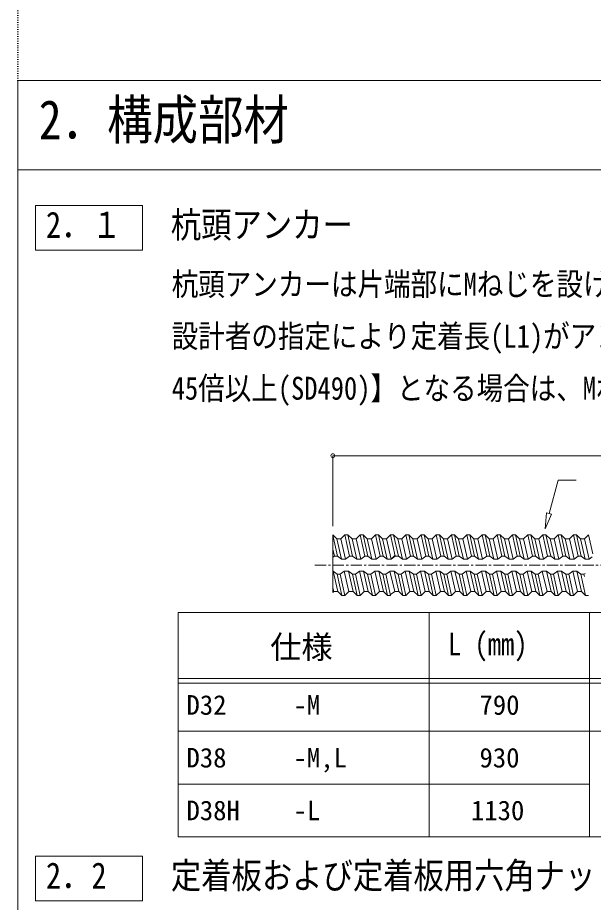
# Model space of a CAD drawing. Units: millimetres, scale not verified. Extents: x -29700 to 29700, y -21000 to 21000.
# Drawn here: x 900 to 7354, y -10259 to -346 of the extents above; entities that cross this region are included whole.
import ezdxf
from ezdxf.enums import TextEntityAlignment as Align

# ---------------------------------------------------------------- set-up
doc = ezdxf.new("R2010")
doc.units = ezdxf.units.MM
doc.header["$LTSCALE"] = 100
doc.linetypes.add('USER1', pattern=[0.26, 0.01, -0.25])
doc.linetypes.add('USER2', pattern=[2, 1.25, -0.25, 0.25, -0.25])
doc.layers.add('0-1_01_TITLE', color=7, linetype='Continuous')
doc.layers.add('0-4_02_TEXT', color=7, linetype='Continuous')
for name, color, linetype, lineweight in [('0-2_07_DOT', 4, 'USER1', 18), ('0-5_05_SUNPOU', 3, 'Continuous', 18), ('0-6_03_ZU', 2, 'Continuous', 18), ('0-7_06_HYOU', 7, 'Continuous', 15), ('0-8_00_WAKU', 9, 'Continuous', 18), ('0-9_08_CENTER', 1, 'USER2', 18), ('0-A_09_KAKOMI', 7, 'Continuous', 15)]:
    doc.layers.add(name, color=color, linetype=linetype, lineweight=lineweight)
doc.styles.add('ＭＳ ゴシック', font='')
doc.styles.get('ＭＳ ゴシック').set_extended_font_data('MS Gothic')

msp = doc.modelspace()

# ---------------------------------------------------------------- linework, layer by layer
at = {"layer": '0-2_07_DOT'}
msp.add_line((900, -1050), (900, 15550), dxfattribs=at)
at = {"layer": '0-5_05_SUNPOU'}
for p, q in [((4433.3, -6044.4), (4433.3, -5254.6)), ((4433.3, -5254.6), (10859, -5254.6))]:
    msp.add_line(p, q, dxfattribs=at)
msp.add_lwpolyline([(6858.9, -5903.9), (6959.7, -5529.3), (7162.7, -5529.3)], dxfattribs=at)
msp.add_lwpolyline([(6886.3, -5911.3), (6812.8, -6072.8), (6829.9, -5896.2)], close=True, dxfattribs=at)
msp.add_circle((4433.3, -5254.6), 21.9, dxfattribs=at)
at = {"layer": '0-6_03_ZU'}
for p, q in [((4433.3, -6140.9), (4477.8, -6185.4)), ((4433.3, -6140.9), (4433.3, -6787.8)), ((4433.3, -6144.4), (4484.7, -6379)), ((4568.9, -6139.9), (4523.3, -6185.4)), ((4603, -6139.9), (4568.9, -6139.9)), ((4568.9, -6139.9), (4621.3, -6379)), ((4603, -6139.9), (4648.6, -6185.4)), ((4603, -6139.9), (4655.5, -6379)), ((4739.7, -6139.9), (4694.1, -6185.4)), ((4773.8, -6139.9), (4739.7, -6139.9)), ((4739.7, -6139.9), (4792.1, -6379)), ((4773.8, -6139.9), (4819.4, -6185.4)), ((4773.8, -6139.9), (4826.3, -6379)), ((4910.4, -6139.9), (4864.9, -6185.4)), ((4944.6, -6139.9), (4910.4, -6139.9)), ((4910.4, -6139.9), (4962.9, -6379)), ((4944.6, -6139.9), (4990.1, -6185.4)), ((4944.6, -6139.9), (4997, -6379)), ((5081.2, -6139.9), (5035.7, -6185.4)), ((5081.1, -6139.9), (5133.6, -6379)), ((5115.2, -6139.9), (5160.7, -6185.4)), ((5115.2, -6139.9), (5167.7, -6379)), ((5251.9, -6139.9), (5304.3, -6379)), ((5286, -6139.9), (5331.5, -6185.4)), ((5286, -6139.9), (5338.5, -6379)), ((5422.7, -6139.9), (5475.1, -6379)), ((5456.8, -6139.9), (5502.4, -6185.4)), ((5456.8, -6139.9), (5509.3, -6379)), ((5593.4, -6139.9), (5645.9, -6379)), ((5627.6, -6139.9), (5673.1, -6185.4)), ((5627.6, -6139.9), (5680.1, -6379)), ((5764.2, -6139.9), (5816.7, -6379)), ((5798.4, -6139.9), (5843.9, -6185.4)), ((5798.4, -6139.9), (5850.8, -6379)), ((5935, -6139.9), (5987.5, -6379)), ((5969.1, -6139.9), (6014.7, -6185.4)), ((5969.1, -6139.9), (6021.6, -6379)), ((6105.8, -6139.9), (6158.2, -6379)), ((6139.9, -6139.9), (6185.5, -6185.4)), ((6139.9, -6139.9), (6192.4, -6379)), ((6276.5, -6139.9), (6329, -6379)), ((6310.7, -6139.9), (6356.2, -6185.4)), ((6310.7, -6139.9), (6363.2, -6379)), ((6447.3, -6139.9), (6499.8, -6379)), ((6481.5, -6139.9), (6527, -6185.4)), ((6481.5, -6139.9), (6533.9, -6379)), ((6618.1, -6139.9), (6670.6, -6379)), ((6652.2, -6139.9), (6697.8, -6185.4)), ((6652.2, -6139.9), (6704.7, -6379)), ((6788.9, -6139.9), (6841.3, -6379)), ((6823, -6139.9), (6868.6, -6185.4)), ((6823, -6139.9), (6875.5, -6379)), ((6959.6, -6139.9), (7012.1, -6379)), ((6993.8, -6139.9), (7039.3, -6185.4)), ((6993.8, -6139.9), (7046.3, -6379)), ((7130.4, -6139.9), (7182.9, -6379)), ((7164.6, -6139.9), (7210, -6185.4)), ((7164.6, -6139.9), (7217, -6379)), ((7301.2, -6139.9), (7255.6, -6185.4)), ((7301.2, -6139.9), (7348.6, -6356.1)), ((4477.7, -6185.4), (4523.3, -6185.4)), ((4477.8, -6185.4), (4530.3, -6413.1)), ((4523.3, -6185.4), (4575.8, -6413.1)), ((4648.5, -6185.4), (4694.1, -6185.4)), ((4648.6, -6185.4), (4701, -6413.1)), ((4694.1, -6185.4), (4746.6, -6413.1)), ((4819.4, -6185.4), (4871.8, -6413.1)), ((4819.4, -6185.4), (4864.9, -6185.4)), ((4864.9, -6185.4), (4917.4, -6413.1)), ((4989.9, -6185.4), (5042.5, -6413.1)), ((4989.9, -6185.4), (5035.6, -6185.4)), ((4990.1, -6185.4), (5042.6, -6413.1)), ((4990.1, -6185.4), (5035.7, -6185.4)), ((5035.6, -6185.4), (5088, -6413.1)), ((5035.7, -6185.4), (5088.1, -6413.1)), ((5160.7, -6185.4), (5206.3, -6185.4)), ((5160.7, -6185.4), (5213.3, -6413.1)), ((5206.3, -6185.4), (5258.8, -6413.1)), ((5331.5, -6185.4), (5384, -6413.1)), ((5331.5, -6185.4), (5377.1, -6185.4)), ((5377.1, -6185.4), (5429.6, -6413.1)), ((5502.4, -6185.4), (5554.8, -6413.1)), ((5502.4, -6185.4), (5547.9, -6185.4)), ((5547.9, -6185.4), (5600.4, -6413.1)), ((5673, -6185.4), (5718.7, -6185.4)), ((5673.1, -6185.4), (5725.6, -6413.1)), ((5718.7, -6185.4), (5771.1, -6413.1)), ((5843.8, -6185.4), (5889.4, -6185.4)), ((5843.9, -6185.4), (5896.4, -6413.1)), ((5889.4, -6185.4), (5941.9, -6413.1)), ((6014.7, -6185.4), (6067.1, -6413.1)), ((6014.7, -6185.4), (6060.2, -6185.4)), ((6060.2, -6185.4), (6112.7, -6413.1)), ((6185.5, -6185.4), (6237.9, -6413.1)), ((6185.5, -6185.4), (6231, -6185.4)), ((6231, -6185.4), (6283.5, -6413.1)), ((6356.2, -6185.4), (6408.7, -6413.1)), ((6356.2, -6185.4), (6401.8, -6185.4)), ((6401.8, -6185.4), (6454.2, -6413.1)), ((6527, -6185.4), (6579.5, -6413.1)), ((6527, -6185.4), (6572.5, -6185.4)), ((6572.5, -6185.4), (6625, -6413.1)), ((6697.8, -6185.4), (6750.2, -6413.1)), ((6697.8, -6185.4), (6743.3, -6185.4)), ((6743.3, -6185.4), (6795.8, -6413.1)), ((6868.6, -6185.4), (6921, -6413.1)), ((6868.6, -6185.4), (6914.1, -6185.4)), ((6914.1, -6185.4), (6966.6, -6413.1)), ((7039.3, -6185.4), (7091.8, -6413.1)), ((7039.3, -6185.4), (7084.9, -6185.4)), ((7084.9, -6185.4), (7137.3, -6413.1)), ((7210, -6185.4), (7262.6, -6413.1)), ((7210, -6185.4), (7255.6, -6185.4)), ((7255.6, -6185.4), (7308.1, -6413.1)), ((4433.3, -6300.1), (4450.6, -6379)), ((4433.3, -6392), (4450.6, -6379)), ((4450.6, -6379), (4484.7, -6379)), ((4530.3, -6413.1), (4484.7, -6379)), ((4530.3, -6413.1), (4575.8, -6413.1)), ((4575.8, -6413.1), (4621.3, -6379)), ((4621.3, -6379), (4655.5, -6379)), ((4701, -6413.1), (4655.5, -6379)), ((4701, -6413.1), (4746.6, -6413.1)), ((4746.6, -6413.1), (4792.1, -6379)), ((4792.1, -6379), (4826.3, -6379)), ((4871.8, -6413.1), (4826.3, -6379)), ((4871.8, -6413.1), (4917.4, -6413.1)), ((4917.4, -6413.1), (4962.9, -6379)), ((4962.9, -6379), (4997, -6379)), ((5042.6, -6413.1), (4997, -6379)), ((5042.5, -6413.1), (5088, -6413.1)), ((5042.6, -6413.1), (5088.1, -6413.1)), ((5088, -6413.1), (5133.6, -6379)), ((5133.7, -6367.6), (5088.1, -6413.1)), ((5133.6, -6379), (5167.7, -6379)), ((5213.3, -6413.1), (5167.7, -6379)), ((5213.3, -6413.1), (5258.8, -6413.1)), ((5258.8, -6413.1), (5304.3, -6379)), ((5304.3, -6379), (5338.5, -6379)), ((5384, -6413.1), (5338.5, -6379)), ((5384, -6413.1), (5429.6, -6413.1)), ((5429.6, -6413.1), (5475.1, -6379)), ((5475.1, -6379), (5509.3, -6379)), ((5554.8, -6413.1), (5509.3, -6379)), ((5554.8, -6413.1), (5600.4, -6413.1)), ((5600.4, -6413.1), (5645.9, -6379)), ((5645.9, -6379), (5680.1, -6379)), ((5725.6, -6413.1), (5680.1, -6379)), ((5725.6, -6413.1), (5771.1, -6413.1)), ((5771.1, -6413.1), (5816.7, -6379)), ((5816.7, -6379), (5850.8, -6379)), ((5896.4, -6413.1), (5850.8, -6379)), ((5896.4, -6413.1), (5941.9, -6413.1)), ((5941.9, -6413.1), (5987.5, -6379)), ((5987.5, -6379), (6021.6, -6379)), ((6067.1, -6413.1), (6021.6, -6379)), ((6067.1, -6413.1), (6112.7, -6413.1)), ((6112.7, -6413.1), (6158.2, -6379)), ((6158.2, -6379), (6192.4, -6379)), ((6237.9, -6413.1), (6192.4, -6379)), ((6237.9, -6413.1), (6283.5, -6413.1)), ((6283.5, -6413.1), (6329, -6379)), ((6329, -6379), (6363.2, -6379)), ((6408.7, -6413.1), (6363.2, -6379)), ((6408.7, -6413.1), (6454.2, -6413.1)), ((6454.2, -6413.1), (6499.8, -6379)), ((6499.8, -6379), (6533.9, -6379)), ((6579.5, -6413.1), (6533.9, -6379)), ((6579.5, -6413.1), (6625, -6413.1)), ((6625, -6413.1), (6670.6, -6379)), ((6670.6, -6379), (6704.7, -6379)), ((6750.2, -6413.1), (6704.7, -6379)), ((6750.2, -6413.1), (6795.8, -6413.1)), ((6795.8, -6413.1), (6841.3, -6379)), ((6841.3, -6379), (6875.5, -6379)), ((6921, -6413.1), (6875.5, -6379)), ((6921, -6413.1), (6966.6, -6413.1)), ((6966.6, -6413.1), (7012.1, -6379)), ((7012.1, -6379), (7046.3, -6379)), ((7091.8, -6413.1), (7046.3, -6379)), ((7091.8, -6413.1), (7137.3, -6413.1)), ((7137.3, -6413.1), (7182.9, -6379)), ((7182.9, -6379), (7217, -6379)), ((7262.6, -6413.1), (7217, -6379)), ((7262.6, -6413.1), (7308.1, -6413.1)), ((7308.1, -6413.1), (7342, -6387.7)), ((4433.3, -6549.8), (4436.6, -6549.8)), ((4436.6, -6549.8), (4489.2, -6777.5)), ((4436.6, -6549.8), (4482.2, -6583.9)), ((4482.2, -6583.9), (4534.7, -6823)), ((4482.2, -6583.9), (4516.3, -6583.9)), ((4561.9, -6549.8), (4516.3, -6583.9)), ((4516.3, -6583.9), (4568.9, -6823)), ((4561.9, -6549.8), (4614.4, -6777.5)), ((4561.9, -6549.8), (4607.4, -6549.8)), ((4607.4, -6549.8), (4660, -6777.5)), ((4607.4, -6549.8), (4652.9, -6583.9)), ((4652.9, -6583.9), (4705.5, -6823)), ((4652.9, -6583.9), (4687.1, -6583.9)), ((4732.6, -6549.8), (4687.1, -6583.9)), ((4687.1, -6583.9), (4739.7, -6823)), ((4732.6, -6549.8), (4785.2, -6777.5)), ((4732.6, -6549.8), (4778.2, -6549.8)), ((4778.2, -6549.8), (4830.7, -6777.5)), ((4778.2, -6549.8), (4823.7, -6583.9)), ((4823.7, -6583.9), (4876.3, -6823)), ((4823.7, -6583.9), (4857.9, -6583.9)), ((4903.4, -6549.8), (4857.9, -6583.9)), ((4857.9, -6583.9), (4910.4, -6823)), ((4903.4, -6549.8), (4956, -6777.5)), ((4903.4, -6549.8), (4949, -6549.8)), ((4949, -6549.8), (5001.5, -6777.5)), ((4949, -6549.8), (4994.5, -6583.9)), ((4994.5, -6583.9), (5028.7, -6583.9)), ((5074.2, -6549.8), (5028.7, -6583.9)), ((5028.7, -6583.9), (5081.2, -6823)), ((5074.1, -6549.7), (5126.7, -6777.5)), ((5074.1, -6549.7), (5119.6, -6549.7)), ((5119.6, -6549.7), (5165.2, -6583.9)), ((5119.6, -6549.7), (5172.2, -6777.5)), ((5165.2, -6583.9), (5217.7, -6823)), ((5165.2, -6583.9), (5199.3, -6583.9)), ((5244.9, -6549.7), (5199.3, -6583.9)), ((5199.3, -6583.9), (5251.8, -6823)), ((5244.9, -6549.7), (5297.4, -6777.5)), ((5244.9, -6549.7), (5290.4, -6549.7)), ((5290.4, -6549.7), (5336, -6583.9)), ((5290.4, -6549.7), (5343, -6777.5)), ((5336, -6583.9), (5388.5, -6823)), ((5336, -6583.9), (5370.1, -6583.9)), ((5415.6, -6549.7), (5370.1, -6583.9)), ((5370.1, -6583.9), (5422.6, -6823)), ((5415.6, -6549.7), (5468.2, -6777.5)), ((5415.6, -6549.7), (5461.2, -6549.7)), ((5461.2, -6549.7), (5506.7, -6583.9)), ((5461.2, -6549.7), (5513.7, -6777.5)), ((5506.7, -6583.9), (5559.3, -6823)), ((5506.7, -6583.9), (5540.9, -6583.9)), ((5586.4, -6549.7), (5540.9, -6583.9)), ((5540.9, -6583.9), (5593.4, -6823)), ((5586.4, -6549.7), (5639, -6777.5)), ((5586.4, -6549.7), (5632, -6549.7)), ((5632, -6549.7), (5677.5, -6583.9)), ((5632, -6549.7), (5684.5, -6777.5)), ((5677.5, -6583.9), (5730.1, -6823)), ((5677.5, -6583.9), (5711.7, -6583.9)), ((5757.2, -6549.7), (5711.7, -6583.9)), ((5711.7, -6583.9), (5764.2, -6823)), ((5757.2, -6549.7), (5809.8, -6777.5)), ((5757.2, -6549.7), (5802.7, -6549.7)), ((5802.7, -6549.7), (5848.3, -6583.9)), ((5802.7, -6549.7), (5855.3, -6777.5)), ((5848.3, -6583.9), (5900.8, -6823)), ((5848.3, -6583.9), (5882.4, -6583.9)), ((5928, -6549.7), (5882.4, -6583.9)), ((5882.4, -6583.9), (5935, -6823)), ((5928, -6549.7), (5980.5, -6777.5)), ((5928, -6549.7), (5973.5, -6549.7)), ((5973.5, -6549.7), (6019.1, -6583.9)), ((5973.5, -6549.7), (6026.1, -6777.5)), ((6019.1, -6583.9), (6071.6, -6823)), ((6019.1, -6583.9), (6053.2, -6583.9)), ((6098.7, -6549.7), (6053.2, -6583.9)), ((6053.2, -6583.9), (6105.8, -6823)), ((6098.7, -6549.7), (6151.3, -6777.5)), ((6098.7, -6549.7), (6144.3, -6549.7)), ((6144.3, -6549.7), (6189.8, -6583.9)), ((6144.3, -6549.7), (6196.8, -6777.5)), ((6189.8, -6583.9), (6242.4, -6823)), ((6189.8, -6583.9), (6224, -6583.9)), ((6269.5, -6549.7), (6224, -6583.9)), ((6224, -6583.9), (6276.5, -6823)), ((6269.5, -6549.7), (6322.1, -6777.5)), ((6269.5, -6549.7), (6315.1, -6549.7)), ((6315.1, -6549.7), (6360.6, -6583.9)), ((6315.1, -6549.7), (6367.6, -6777.5)), ((6360.6, -6583.9), (6413.2, -6823)), ((6360.6, -6583.9), (6394.8, -6583.9)), ((6440.3, -6549.7), (6394.8, -6583.9)), ((6394.8, -6583.9), (6447.3, -6823)), ((6440.3, -6549.7), (6492.9, -6777.5)), ((6440.3, -6549.7), (6485.8, -6549.7)), ((6485.8, -6549.7), (6531.4, -6583.9)), ((6485.8, -6549.7), (6538.4, -6777.5)), ((6531.4, -6583.9), (6583.9, -6823)), ((6531.4, -6583.9), (6565.5, -6583.9)), ((6611.1, -6549.7), (6565.5, -6583.9)), ((6565.5, -6583.9), (6618.1, -6823)), ((6611.1, -6549.7), (6663.6, -6777.5)), ((6611.1, -6549.7), (6656.6, -6549.7)), ((6656.6, -6549.7), (6702.2, -6583.9)), ((6656.6, -6549.7), (6709.2, -6777.5)), ((6702.2, -6583.9), (6754.7, -6823)), ((6702.2, -6583.9), (6736.3, -6583.9)), ((6781.8, -6549.7), (6736.3, -6583.9)), ((6736.3, -6583.9), (6788.9, -6823)), ((6781.8, -6549.7), (6834.4, -6777.5)), ((6781.8, -6549.7), (6827.4, -6549.7)), ((6827.4, -6549.7), (6872.9, -6583.9)), ((6827.4, -6549.7), (6879.9, -6777.5)), ((6872.9, -6583.9), (6925.5, -6823)), ((6872.9, -6583.9), (6907.1, -6583.9)), ((6952.6, -6549.7), (6907.1, -6583.9)), ((6907.1, -6583.9), (6959.6, -6823)), ((6952.6, -6549.7), (7005.2, -6777.5)), ((6952.6, -6549.7), (6998.2, -6549.7)), ((6998.2, -6549.7), (7043.7, -6583.9)), ((6998.2, -6549.7), (7050.7, -6777.5)), ((7043.7, -6583.9), (7096.3, -6823)), ((7043.7, -6583.9), (7077.9, -6583.9)), ((7123.4, -6549.7), (7077.9, -6583.9)), ((7077.9, -6583.9), (7130.4, -6823)), ((7123.4, -6549.7), (7176, -6777.5)), ((7123.4, -6549.7), (7168.9, -6549.7)), ((7168.9, -6549.7), (7214.5, -6583.9)), ((7168.9, -6549.7), (7221.5, -6777.5)), ((7214.5, -6583.9), (7267, -6823)), ((7214.5, -6583.9), (7248.6, -6583.9)), ((7260.4, -6575.1), (7248.6, -6583.9)), ((7248.6, -6583.9), (7253.7, -6607)), ((4433.3, -6732.4), (4443.6, -6777.5)), ((4433.3, -6787.8), (4443.6, -6777.5)), ((4443.6, -6777.5), (4489.2, -6777.5)), ((4568.9, -6823), (4614.4, -6777.5)), ((4614.4, -6777.5), (4660, -6777.5)), ((4739.7, -6823), (4785.2, -6777.5)), ((4785.2, -6777.5), (4830.7, -6777.5)), ((4910.4, -6823), (4956, -6777.5)), ((4956, -6777.5), (5001.5, -6777.5)), ((5081.2, -6823), (5047, -6823)), ((5126.7, -6777.5), (5081.1, -6811.6)), ((5172.2, -6777.5), (5126.7, -6777.5)), ((5251.8, -6823), (5297.4, -6777.5)), ((5297.4, -6777.5), (5343, -6777.5)), ((5422.6, -6823), (5468.2, -6777.5)), ((5468.2, -6777.5), (5513.7, -6777.5)), ((5593.4, -6823), (5639, -6777.5)), ((5639, -6777.5), (5684.5, -6777.5)), ((5764.2, -6823), (5809.8, -6777.5)), ((5809.8, -6777.5), (5855.3, -6777.5)), ((5935, -6823), (5980.5, -6777.5)), ((5980.5, -6777.5), (6026.1, -6777.5)), ((6105.8, -6823), (6151.3, -6777.5)), ((6151.3, -6777.5), (6196.8, -6777.5)), ((6276.5, -6823), (6322.1, -6777.5)), ((6322.1, -6777.5), (6367.6, -6777.5)), ((6447.3, -6823), (6492.9, -6777.5)), ((6492.9, -6777.5), (6538.4, -6777.5)), ((6618.1, -6823), (6663.6, -6777.5)), ((6663.6, -6777.5), (6709.2, -6777.5)), ((6788.9, -6823), (6834.4, -6777.5)), ((6834.4, -6777.5), (6879.9, -6777.5)), ((6959.6, -6823), (7005.2, -6777.5)), ((7005.2, -6777.5), (7050.7, -6777.5)), ((7130.4, -6823), (7176, -6777.5)), ((7176, -6777.5), (7221.5, -6777.5))]:
    msp.add_line(p, q, dxfattribs=at)
for points in [[(5115.2, -6139.9), (5081.1, -6139.9), (5035.6, -6185.4)], [(5286, -6139.9), (5251.9, -6139.9), (5206.3, -6185.4)], [(5456.8, -6139.9), (5422.7, -6139.9), (5377.1, -6185.4)], [(5627.6, -6139.9), (5593.4, -6139.9), (5547.9, -6185.4)], [(5798.4, -6139.9), (5764.2, -6139.9), (5718.7, -6185.4)], [(5969.1, -6139.9), (5935, -6139.9), (5889.4, -6185.4)], [(6139.9, -6139.9), (6105.8, -6139.9), (6060.2, -6185.4)], [(6310.7, -6139.9), (6276.5, -6139.9), (6231, -6185.4)], [(6481.5, -6139.9), (6447.3, -6139.9), (6401.8, -6185.4)], [(6652.2, -6139.9), (6618.1, -6139.9), (6572.5, -6185.4)], [(6823, -6139.9), (6788.9, -6139.9), (6743.3, -6185.4)], [(6993.8, -6139.9), (6959.6, -6139.9), (6914.1, -6185.4)], [(7164.6, -6139.9), (7130.4, -6139.9), (7084.9, -6185.4)], [(4994.5, -6583.9), (5047, -6823), (5001.5, -6777.5)], [(4568.9, -6823), (4534.7, -6823), (4489.2, -6777.5)], [(4739.7, -6823), (4705.5, -6823), (4660, -6777.5)], [(4910.4, -6823), (4876.3, -6823), (4830.7, -6777.5)], [(5251.8, -6823), (5217.7, -6823), (5172.2, -6777.5)], [(5422.6, -6823), (5388.5, -6823), (5343, -6777.5)], [(5593.4, -6823), (5559.3, -6823), (5513.7, -6777.5)], [(5764.2, -6823), (5730.1, -6823), (5684.5, -6777.5)], [(5935, -6823), (5900.8, -6823), (5855.3, -6777.5)], [(6105.8, -6823), (6071.6, -6823), (6026.1, -6777.5)], [(6276.5, -6823), (6242.4, -6823), (6196.8, -6777.5)], [(6447.3, -6823), (6413.2, -6823), (6367.6, -6777.5)], [(6618.1, -6823), (6583.9, -6823), (6538.4, -6777.5)], [(6788.9, -6823), (6754.7, -6823), (6709.2, -6777.5)], [(6959.6, -6823), (6925.5, -6823), (6879.9, -6777.5)], [(7130.4, -6823), (7096.3, -6823), (7050.7, -6777.5)], [(7301.2, -6823), (7267, -6823), (7221.5, -6777.5)]]:
    msp.add_lwpolyline(points, dxfattribs=at)
at = {"layer": '0-7_06_HYOU'}
for p, q in [((2700, -9524.4), (2700, -7011)), ((2700, -7011), (12912.5, -7011)), ((5512.5, -9524.4), (5512.5, -7011)), ((7312.5, -9524.4), (7312.5, -7011)), ((2700, -7751.8), (12912.5, -7751.8)), ((2700, -7801.8), (12912.5, -7801.8)), ((2700, -8342.7), (10912.5, -8342.7)), ((2700, -8933.6), (7312.5, -8933.6)), ((2700, -9524.4), (12912.5, -9524.4))]:
    msp.add_line(p, q, dxfattribs=at)
at = {"layer": '0-8_00_WAKU'}
msp.add_line((900, -2050), (27900, -2050), dxfattribs=at)
msp.add_lwpolyline([(900, -16700), (900, -1050), (27900, -1050)], dxfattribs=at)
at = {"layer": '0-9_08_CENTER'}
msp.add_line((4233.3, -6481.4), (11059, -6481.4), dxfattribs=at)
at = {"layer": '0-A_09_KAKOMI'}
for p, q in [((2300, -2450), (1100, -2450)), ((1100, -2950), (1100, -2450)), ((2300, -2950), (2300, -2450)), ((2300, -2950), (1100, -2950)), ((2300, -9742), (1100, -9742)), ((1100, -10242), (1100, -9742)), ((2300, -10242), (2300, -9742)), ((2300, -10242), (1100, -10242))]:
    msp.add_line(p, q, dxfattribs=at)

# ---------------------------------------------------------------- texts
at = {"layer": '0-1_01_TITLE', "style": 'ＭＳ ゴシック', "width": 0.85}
msp.add_text('2．構成部材', height=439.9, dxfattribs=at).set_placement((1137.4, -1841.9), align=Align.BOTTOM_LEFT)
at = {"layer": '0-4_02_TEXT', "style": 'ＭＳ ゴシック', "width": 0.85}
for s, height, p in [('杭頭アンカー', 293.3, (2617.3, -2901.3)), ('2．１', 293.3, (1217.3, -2901.3)), ('杭頭アンカーは片端部にMねじを設けた異形棒鋼を用いる。', 256.6, (2627.1, -3537.3)), ('設計者の指定により定着長(L1)がアンカー呼び径の【35倍以上(SD390),', 256.6, (2627.1, -4120.7)), ('45倍以上(SD490)】となる場合は、Mねじ部を設けない仕様も可とする。', 256.6, (2627.1, -4704)), ('L (mm)', 256.6, (5725.2, -7569.7)), ('定着板および定着板用六角ナット', 293.3, (2617.3, -10193.3)), ('2．2', 293.3, (1217.3, -10193.3))]:
    msp.add_text(s, height=height, dxfattribs=at).set_placement(p, align=Align.BOTTOM_LEFT)
at = {"layer": '0-4_02_TEXT', "style": 'ＭＳ ゴシック'}
for s, height, p in [('仕様', 256.6, (3731.1, -7603.6)), ('D32', 219.9, (2792.5, -8223.6)), ('-M', 219.9, (3992.5, -8223.6)), ('790', 219.9, (6077.6, -8223.6)), ('D38', 219.9, (2792.5, -8814.4)), ('-M,L', 219.9, (3992.5, -8814.4)), ('930', 219.9, (6077.6, -8814.4)), ('D38H', 219.9, (2792.5, -9405.3)), ('-L', 219.9, (3992.5, -9405.3)), ('1130', 219.9, (5981.7, -9405.3))]:
    msp.add_text(s, height=height, dxfattribs=at).set_placement(p, align=Align.BOTTOM_LEFT)

doc.saveas('drawing.dxf')
